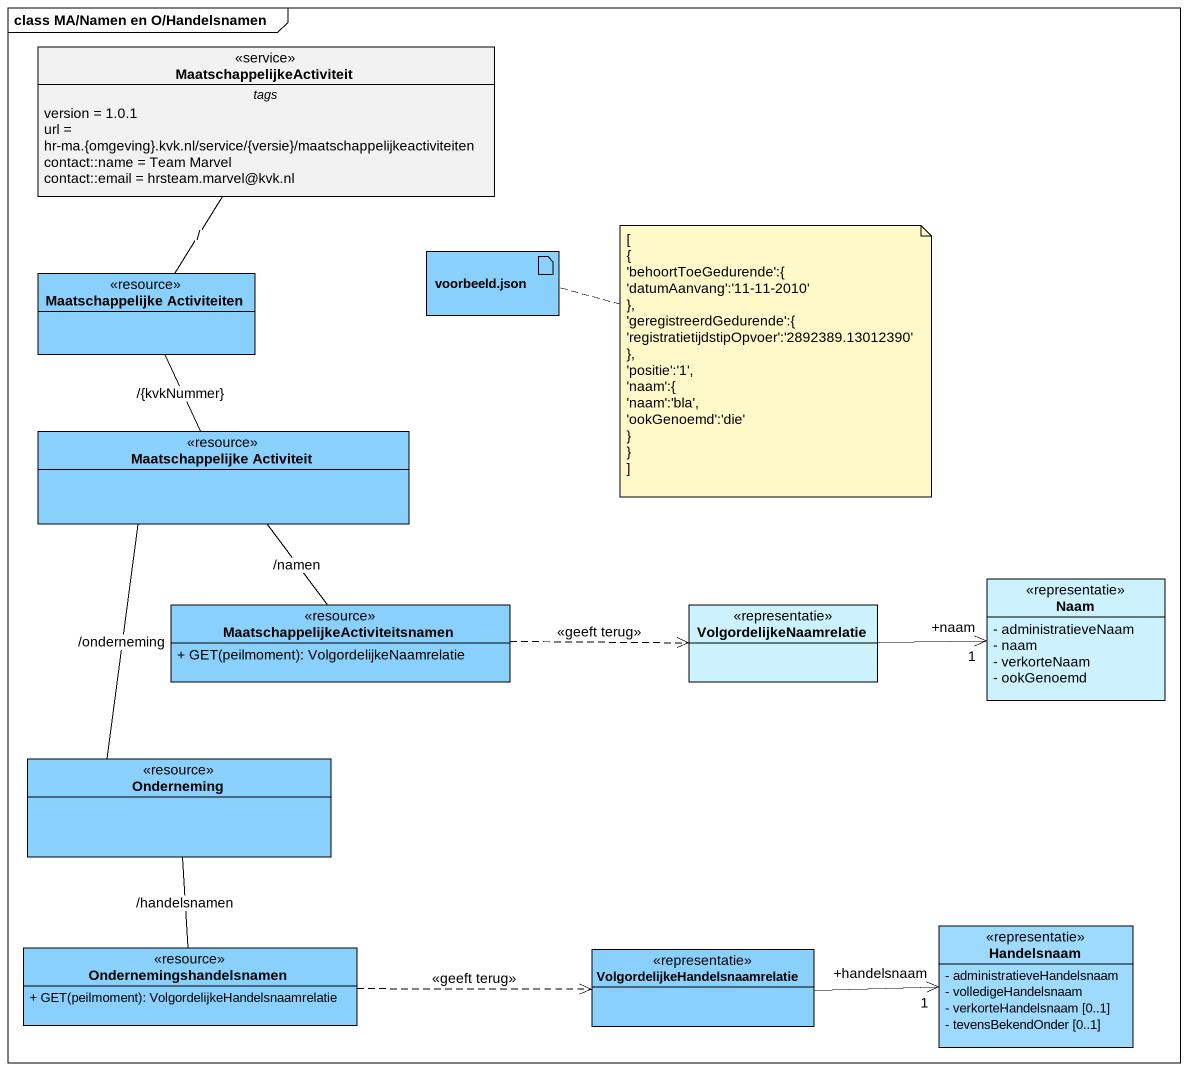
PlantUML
@startuml
mainframe class MA/Namen en O/Handelsnamen
allowmixing
hide circle
hide empty members
skinparam classAttributeIconSize 0
class MaatschappelijkeActiviteit <<service>> {
  -- tags --
  version = 1.0.1
  url = hr-ma.{omgeving}.kvk.nl/service/{versie}/maatschappelijkeactiviteiten
  contact::name = Team Marvel
  contact::email = hrsteam.marvel@kvk.nl
}
class "Maatschappelijke Activiteiten" as Maatschappelijke <<resource>> #89D1FC
artifact "voorbeeld.json" as voorbeeld_json #89D1FC
class "Maatschappelijke Activiteit" as Maatschappelijke_Activiteit <<resource>> #89D1FC
class "MaatschappelijkeActiviteitsnamen" as MaatschappelijkeActiviteitsn <<resource>> #89D1FC {
  + GET(peilmoment): VolgordelijkeNaamrelatie
}
class VolgordelijkeNaamrelatie <<representatie>> #CCF2FE
class Naam <<representatie>> #CCF2FE {
  - administratieveNaam
  - naam
  - verkorteNaam
  - ookGenoemd
}
class Onderneming <<resource>> #89D1FC
class Ondernemingshandelsnamen <<resource>> #89D1FC {
  + GET(peilmoment): VolgordelijkeHandelsnaamrelatie
}
class "VolgordelijkeHandelsnaamrelatie" as VolgordelijkeHandelsnaamrela <<representatie>> #89D1FC
class Handelsnaam <<representatie>> #9EDAFD {
  - administratieveHandelsnaam
  - volledigeHandelsnaam
  - verkorteHandelsnaam [0..1]
  - tevensBekendOnder [0..1]
}
MaatschappelijkeActiviteit -- Maatschappelijke : /
Maatschappelijke -- Maatschappelijke_Activiteit : /{kvkNummer}
Maatschappelijke_Activiteit -- MaatschappelijkeActiviteitsn : /namen
Maatschappelijke_Activiteit -- Onderneming : /onderneming
MaatschappelijkeActiviteitsn .right.> VolgordelijkeNaamrelatie : <<geeft terug>>
VolgordelijkeNaamrelatie -right-> "+naam\n1" Naam
Onderneming -- Ondernemingshandelsnamen : /handelsnamen
Ondernemingshandelsnamen .right.> VolgordelijkeHandelsnaamrela : <<geeft terug>>
VolgordelijkeHandelsnaamrela -right-> "+handelsnaam\n1" Handelsnaam
note right of voorbeeld_json
  [
  {
  ~'behoortToeGedurende':{
  ~'datumAanvang':'11-11-2010'
  ~},
  ~'geregistreerdGedurende':{
  ~'registratietijdstipOpvoer':'2892389.13012390'
  ~},
  ~'positie':'1',
  ~'naam':{
  ~'naam':'bla',
  ~'ookGenoemd':'die'
  ~}
  ~}
  ]
end note
@enduml
